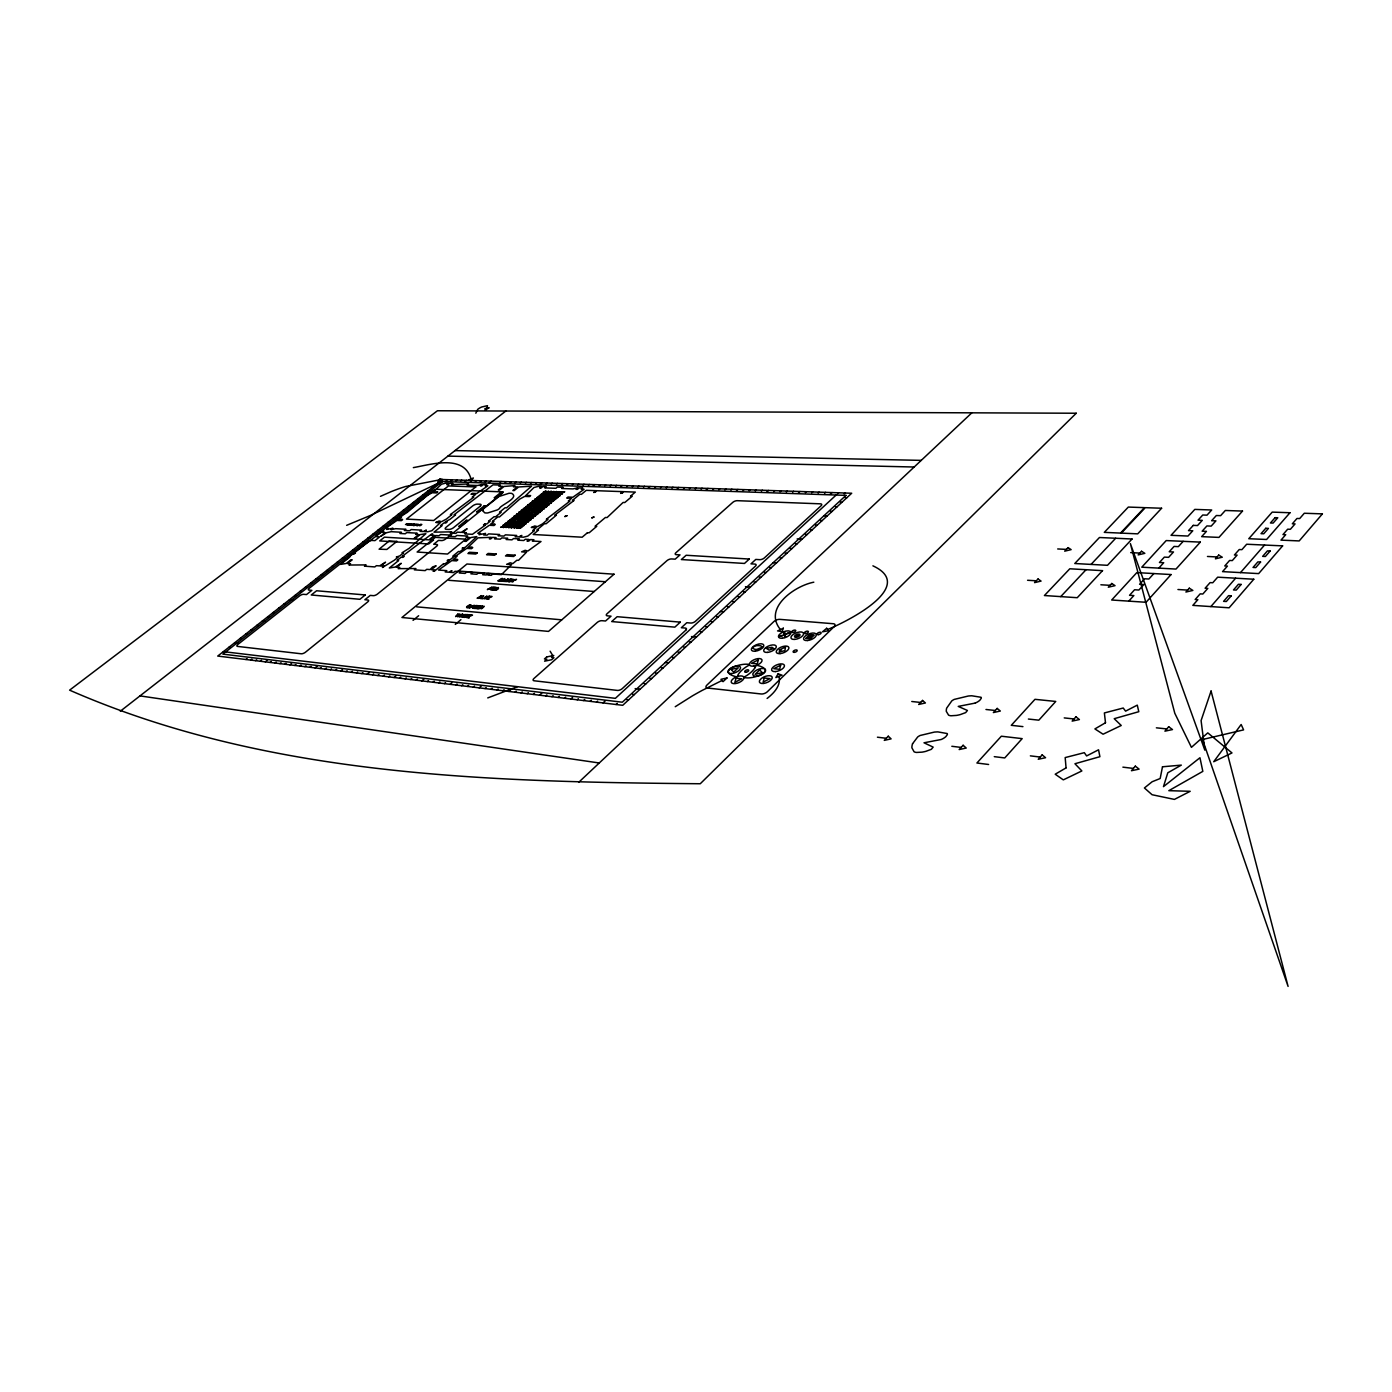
<?xml version="1.0" encoding="UTF-8"?>
<svg xmlns="http://www.w3.org/2000/svg" width="1392" height="1392" viewBox="0 0 1392 1392"><rect width="100%" height="100%" fill="white"/><g stroke="black" fill="none" stroke-linecap="round" stroke-linejoin="round"><path stroke-width="1.5" d="M471.331 605.572L470.305 605.955M467.451 607.051L470.078 605.468M755.978 665.567L755.09 667.638M737.325 676.529L738.23 674.441A23.473 10.823 -22.1 0 1 746.321 666.768L749.47 664.906M758.344 659.86L757.248 663.897L751.558 663.34L758.309 659.86M411.841 524.175L411.266 525.045M419.584 524.61L417.461 525.706L419.34 524.627M489.723 589.164L490.506 589.286M471.801 607.347L472.532 607.643M409.509 525.062L411.736 523.931M412.85 525.271L414.172 524.105M471.418 480.484L473.35 477.978L468.669 479.944L471.418 480.484L470.444 481.249M492.542 587.668L490.576 588.572M474.602 605.99L472.741 606.895M486.887 408.204L487.478 405.664L481.615 407.021A7.169 2.384 -23.4 0 0 477.734 409.352L475.82 413.215M1210.866 606.581L1235.626 578.202M1240.498 572.617L1264.545 545.055M501.59 580.186L499.815 581.003M480.936 597.516L479.039 598.351M1128.773 601.135L1133.836 595.567L1129.556 595.289L1134.584 589.756L1138.882 590.034L1143.893 584.518L1139.613 584.257L1144.607 578.776L1148.887 579.02L1153.846 573.556M1158.805 568.127L1163.712 562.716L1159.449 562.49L1164.356 557.113L1168.619 557.339L1173.491 551.98L1169.228 551.771L1174.082 546.43L1178.345 546.638L1183.165 541.331M1060.739 596.611L1086.056 569.711M1091.05 564.404L1115.671 538.252M497.762 588.555L496.422 589.564M578.654 782.356L971.825 412.832M616.117 704.509L617.282 703.43M844.144 493.916L845.118 493.029M603.014 702.908L605.346 700.768M830.102 494.369L832.051 492.577M836.14 495.047L615.368 698.349L225.678 651.908M837.584 493.708L838.558 492.803M596.507 702.125L597.673 701.063M824.586 493.255L825.56 492.368M590.051 701.342L591.217 700.28M818.131 493.046L819.105 492.159M583.613 700.559L584.779 699.497M811.71 492.82L812.684 491.933M577.21 699.776L578.376 698.714M805.307 492.611L806.281 491.724M564.508 698.227L565.674 697.183M792.622 492.176L793.597 491.289M570.842 699.01L572.599 697.427M798.469 492.838L799.93 491.515M558.209 697.462L559.375 696.418M786.306 491.968L787.298 491.08M551.945 696.713L553.111 695.652M780.042 491.741L781.016 490.871M545.699 695.948L546.865 694.904M773.795 491.533L774.77 490.663M533.327 694.434L534.493 693.407M761.389 491.115L762.364 490.245M539.504 695.2L541.819 693.112M766.609 492.194L768.558 490.454M527.185 693.703L528.351 692.659M755.247 490.906L756.221 490.036M521.078 692.955L522.244 691.928M749.105 490.697L750.079 489.827M508.95 691.476L510.69 689.945M736.455 490.715L737.917 489.427M515.005 692.207L516.154 691.18M743.015 490.489L743.989 489.636M502.93 690.745L504.095 689.719M730.904 490.088L731.879 489.218M496.944 690.014L498.11 689.005M724.884 489.88L725.858 489.027M485.06 688.57L486.226 687.561M712.93 489.479L713.905 488.627M490.993 689.301L492.142 688.274M718.898 489.671L719.873 488.818M479.161 687.857L481.475 685.838M706.022 490.123L707.971 488.418M467.451 686.43L468.617 685.421M695.217 488.87L696.191 488.018M473.297 687.143L474.463 686.134M701.098 489.079L702.073 488.227M461.639 685.734L462.805 684.725M689.371 488.679L690.345 487.826M455.863 685.021L457.028 684.029M683.542 488.47L684.516 487.635M444.396 683.629L445.544 682.637M671.971 488.087L672.945 487.252M450.121 684.325L451.843 682.828M677.26 488.696L678.722 487.444M438.689 682.933L439.855 681.941M666.229 487.896L667.203 487.061M427.379 681.558L428.545 680.566M654.814 487.496L655.789 486.678M433.034 682.237L434.182 681.262M660.504 487.705L661.478 486.869M485.008 597.777L487.043 596.072L484.66 597.464A7.169 2.836 -24.3 0 0 483.911 598.125M421.776 680.879L424.09 678.913M648.167 488.14L650.116 486.487M410.623 679.522L411.788 678.548M637.884 486.922L638.858 486.104M416.191 680.201L417.339 679.209M643.504 487.113L644.479 486.295M405.089 678.844L406.255 677.869M632.281 486.748L633.256 485.912M455.306 624.399L460.909 619.684M394.11 677.521L395.85 676.06M620.675 486.782L622.154 485.547M399.591 678.182L400.739 677.208M626.713 486.556L627.688 485.721M468.878 607.173L470.479 606.442L469.191 607.521A2.888 1.148 -24.6 0 1 466.703 607.521M388.664 676.843L389.812 675.886M615.647 486.173L616.621 485.356M503.365 581.299L502.251 580.742L504.844 578.55L501.05 581.125L506.74 581.56L508.637 578.811L503.504 581.317M486.452 597.725L488.975 596.228L487.287 597.655A7.064 2.784 -24.4 0 1 486.417 598.351L484.016 598.821M377.841 675.538L378.989 674.563M604.685 485.808L605.659 484.99M383.235 676.199L384.383 675.224M610.166 485.982L611.14 485.164M367.123 674.233L369.419 672.319M488.209 573.33L486.26 574.966L482.659 574.705L484.242 573.382L478.361 572.947L476.777 574.27L470.914 573.835L472.497 572.53L466.651 572.095L465.067 573.417L459.273 572.982L460.856 571.677L455.08 571.259L453.496 572.564L449.999 572.303L451.948 570.703L448.694 572.199L445.196 571.955L446.78 570.65L438.532 570.059L451.808 560.593L456.524 560.906L457.829 559.845L456.941 559.201L453.113 559.532L457.081 556.278L455.532 556.174L466.72 548.396L471.453 548.692L472.741 547.63L471.836 547.021L468.008 547.352L477.943 537.869L491.254 537.295L489.358 538.843L490.663 538.913L492.559 537.364L496.057 537.556L494.525 538.826L500.32 539.156L501.851 537.904L507.68 538.234L506.131 539.504L511.978 539.835L513.526 538.565L519.39 538.895L517.859 540.183L523.775 540.514L525.306 539.243L528.908 539.452L527.011 541.018L528.699 541.123L530.596 539.539L533.884 539.731L532.353 541.018L541.001 541.523L527.829 551.058L525.149 550.31L521.6 551.841L526.541 552.154L518.503 560.35L516.867 560.245L512.882 563.569L510.203 562.803L506.618 564.334L511.56 564.665L501.451 574.635L492.82 574.009L491.237 575.331L487.931 575.087L489.897 573.452M592.835 486.243L594.784 484.625M372.464 674.876L373.613 673.919M599.239 485.617L600.213 484.799M361.798 673.589L362.947 672.632M588.416 485.251L589.39 484.451M413.059 620.362L418.644 615.734M351.219 672.301L352.367 671.344M577.697 484.886L578.672 484.085M356.491 672.945L357.64 671.988M583.039 485.077L584.014 484.259M345.982 671.657L347.13 670.718M572.356 484.712L573.33 483.911M335.559 670.387L336.69 669.448M561.776 484.346L562.751 483.546M340.744 671.031L342.467 669.604M566.561 484.938L568.023 483.72M325.223 669.134L326.372 668.195M551.267 483.998L552.241 483.198M330.374 669.761L331.522 668.821M556.504 484.172L557.479 483.372M320.108 668.508L321.239 667.586M546.064 483.824L547.039 483.024M309.929 667.273L311.06 666.35M535.694 483.459L536.668 482.676M314.992 667.899L317.289 666.02M539.887 484.433L541.836 482.85M299.837 666.055L300.985 665.115M525.428 483.111L526.402 482.328M304.865 666.664L306.014 665.741M530.543 483.285L531.518 482.502M289.849 664.837L291.554 663.445M514.744 483.163L516.206 481.98M294.826 665.446L295.974 664.523M520.312 482.937L521.287 482.154M284.873 664.228L286.021 663.305M510.168 482.606L511.142 481.823M501.555 491.846L494.177 497.797L495.709 497.849L503.069 491.898L437.018 489.305A2.958 1.044 -24.2 0 0 433.138 490.767L376.954 534.998A3.028 1.079 -24.8 0 0 376.814 536.72L379.668 536.877L374.935 540.618L372.064 540.444A3.045 1.096 -24.9 0 0 368.114 541.94L309.25 588.259A3.115 1.131 -25.6 0 0 309.007 590.104L311.86 590.347L306.501 594.575L303.665 594.314A3.132 1.131 -25.7 0 0 299.628 595.846L237.893 644.426A3.202 1.183 -26.4 0 0 237.527 646.41L301.246 653.788A3.289 1.253 -26.1 0 0 305.492 652.187L367.732 601.918A3.202 1.218 -25.3 0 0 367.888 600.004L364.878 599.726L370.272 595.393L373.265 595.654A3.202 1.201 -25.2 0 0 377.423 594.088L436.67 546.221A3.115 1.148 -24.5 0 0 436.723 544.446L433.695 544.255L438.463 540.409L441.49 540.583A3.115 1.148 -24.4 0 0 445.562 539.052L502.042 493.429A3.045 1.114 -23.7 0 0 501.973 491.759M275.024 663.027L276.155 662.122M500.111 482.258L501.085 481.475M279.931 663.636L281.08 662.714M505.139 482.432L506.114 481.649M265.263 661.844L267.525 660.034M489.166 482.693L491.115 481.145M270.135 662.435L271.266 661.531M255.571 660.661L256.702 659.756M480.257 481.58L481.232 480.814M260.408 661.252L261.539 660.347M485.182 481.754L486.156 480.971M245.984 659.495L247.115 658.607M250.769 660.086L251.9 659.182M475.333 481.423L476.308 480.64M406.168 524.471L407.56 523.705L406.586 524.488M465.085 481.475L466.546 480.327M413.824 525.497L417.269 524.227L414.172 525.515M482.032 596.455L480.988 596.959M455.88 480.762L456.854 479.996M405.507 524.436L406.655 524.506M460.717 480.919L461.692 480.153M446.275 480.431L447.25 479.666M451.078 480.605L452.035 479.84M120.321 711.208L505.835 411.023M411.319 524.714L409.631 525.271M411.701 524.627L413.476 524.036M413.006 524.801L411.336 525.358M767.114 698.453C773.726 693.355 781.33 685.456 778.963 676.355M502.582 579.211L501.625 579.629M675.242 706.718L692.416 695.878A206.225 102.051 -22.2 0 1 702.055 690.467L721.996 680.497M743.833 677.225L747.034 675.364A23.246 10.631 -22.3 0 0 755.038 667.638M380.486 496.335L391.274 491.585A65.389 23.125 -24.6 0 1 405.542 486.521L439.054 479.962M827.596 629.497C846.545 621.876 917.606 586.432 872.906 565.831M438.41 483.094L369.889 515.684L346.643 525.323M787.524 633.238L787.454 633.273A2.245 1.009 -21.6 0 1 786.932 633.447M781.799 635.953L781.956 635.883A2.245 1.009 -21.7 0 1 782.478 635.709M487.739 697.914L517.424 686.674M975.235 703.082L958.235 706.405L967.423 710.477L965.683 712.6L960.289 714.583A22.081 10.962 -19.6 0 1 956.426 715.418L950.98 715.766A9.587 4.785 -19.7 0 1 948.561 715.123L946.299 711.364A31.964 15.921 -19.4 0 1 946.664 708.128L951.797 700.889A9.988 4.959 -19.6 0 1 954.216 699.41L968.31 696.017A51.278 25.822 -19.7 0 1 971.755 695.774L981.116 697.288A4.576 2.279 -19.4 0 1 981.203 698.384L979.829 700.263A9.483 4.715 -19.4 0 1 975.235 703.064M785.419 635.222L784.427 637.031M813.815 582.187C794.484 585.893 762.903 608.165 780.442 629.567M784.061 633.917L784.966 632.142M779.294 636.144L779.363 636.127A3.271 1.479 -21.7 0 0 780.042 635.866L782.93 635.274M731.131 669.43L738.299 667.777L733.741 672.127L731.113 669.465M413.337 467.625C431.363 464.441 464.006 454.018 471.018 478.952M511.195 579.437L510.325 579.611A2.332 0.922 -24.1 0 0 508.741 580.969M749.383 664.541C740.996 662.244 715.279 671.623 736.525 676.825M743.885 677.417A6.786 3.132 -22.4 0 1 735.028 683.629A6.786 3.132 -22.4 0 1 733.723 678.322A6.786 3.132 -22.4 0 1 743.885 677.417C752.463 680.253 778.424 670.3 756.761 665.272M455.01 450.59L921.26 460.369M447.946 456.106L914.179 467.016M437.627 483.32L438.828 483.355M845.17 497.692L846.823 497.744M432.773 487.13L433.956 487.183M840.281 502.216L841.934 502.286M427.883 490.976L429.084 491.011M835.374 506.758L837.027 506.827M422.994 494.821L424.177 494.873M830.45 511.316L832.103 511.386M418.07 498.684L420.454 498.771M823.855 515.84L827.161 515.98M413.146 502.547L414.329 502.599M820.532 520.504L822.185 520.573M408.204 506.444L409.387 506.497M815.538 525.115L817.191 525.202M403.228 510.342L404.411 510.394M810.527 529.76L812.18 529.83M398.251 514.257L399.434 514.309M805.498 534.424L807.151 534.493M1057.694 548.953L1066.394 549.388M1130.704 552.624L1139.857 553.076M1207.456 556.469L1217.06 556.957M393.24 518.189L396.807 518.363M797.146 538.93L802.105 539.174M388.229 522.122L389.412 522.191M795.371 543.785L797.024 543.872M414.224 524.071L415.529 524.14M413.789 525.497L412.902 525.41M383.2 526.089L384.383 526.141M790.273 548.5L791.926 548.587M378.137 530.056L379.32 530.126M785.158 553.233L786.811 553.337M373.073 534.041L374.257 534.11M780.025 557.983L781.678 558.088M367.975 538.025L370.342 538.182M773.221 562.664L776.527 562.873M1027.574 580.273L1036.309 580.795M1100.863 584.779L1110.05 585.336M1177.945 589.512L1187.62 590.104M499.345 581.003L497.762 580.882L502.251 578.324M362.86 542.045L364.06 542.114M769.689 567.553L771.342 567.658M357.744 546.064L358.927 546.151M764.486 572.373L766.139 572.477M352.594 550.118L353.777 550.188M759.266 577.21L760.919 577.315M347.426 554.173L348.609 554.242M754.012 582.065L755.665 582.187M499.763 580.551L500.354 579.82A4.924 1.931 -24.2 0 1 500.72 579.855M342.258 558.244L345.808 558.488M745.451 586.711L750.392 587.059M478.674 598.334L477.108 598.212L481.632 595.619M337.055 562.333L338.239 562.403M458.386 571.068L605.398 581.734M743.45 591.844L745.103 591.965M331.835 566.422L333.019 566.509M738.143 596.75L739.796 596.89M500.981 579.385L501.729 578.776M479.092 597.881L479.718 597.133M326.598 570.546L327.781 570.633M732.801 601.692L734.454 601.831M448.868 580.307L594.227 591.496M491.446 587.494L490.349 588.155A2.61 1.027 -24.3 0 0 490.819 588.172M497.292 587.963L495.361 589.756M321.343 574.67L322.509 574.757M727.442 606.651L729.095 606.79M489.497 588.555L487.357 589.599L491.933 587.041A4.159 1.636 -24.3 0 1 492.472 587.128M316.071 578.811L318.42 579.002M720.412 611.506L723.718 611.767M480.344 596.698L481.11 596.089M310.764 582.97L311.947 583.074M716.654 616.639L718.307 616.778M305.457 587.146L306.623 587.25M711.225 621.667L712.878 621.806M300.115 591.339L301.298 591.443M705.779 626.713L707.432 626.852M471.54 606.877L469.382 607.939L473.993 605.346A4.193 1.67 -24.5 0 1 474.533 605.433M294.773 595.55L295.939 595.654M700.298 631.777L701.951 631.933M416.643 606.842L561.759 619.84M473.506 605.798L472.41 606.477A2.645 1.044 -24.5 0 0 472.88 606.494M289.397 599.761L292.912 600.091M691.493 636.562L696.452 637.014M284.003 604.006L285.169 604.111M689.284 641.99L690.937 642.13M278.591 608.252L279.757 608.356M683.733 647.123L685.386 647.28M273.163 612.515L274.328 612.637M678.165 652.274L679.818 652.43M267.699 616.795L268.882 616.917M672.562 657.459L674.215 657.616M262.235 621.093L264.567 621.337M665.289 662.488L668.595 662.818M256.737 625.408L257.903 625.53M661.287 667.882L662.957 668.056M251.221 629.741L252.404 629.863M655.615 673.136L657.285 673.31M911.777 701.498L920.599 702.455M985.971 709.485L995.28 710.494M1064.236 717.907L1074.05 718.968M1156.369 727.825L1166.809 728.938M1028.392 719.038L1038.832 720.169L1055.728 701.446L1034.969 699.323L1011.288 725.319L1022.929 726.624M245.688 634.091L246.871 634.213M649.925 678.409L651.578 678.583M240.137 638.458L241.303 638.58M644.2 683.698L645.853 683.872M234.569 642.826L238.067 643.226M635.152 688.64L640.111 689.197M228.967 647.228L230.132 647.367M632.681 694.347L634.352 694.556M223.364 651.63L224.53 651.769M626.887 699.724L628.54 699.915M416.365 525.654L417.704 524.941M877.43 737.203L886.286 738.282M951.832 746.286L961.159 747.417M1030.358 755.856L1040.207 757.057M1122.892 767.149L1133.384 768.419M994.271 756.656L1004.746 757.944L1022.163 738.63L1001.353 736.211L976.923 763.007L988.598 764.486M139.983 695.896L599.239 762.99M508.828 581.247L510.847 580.986A2.227 0.87 -24.1 0 1 509.594 581.612M418.418 524.297L416.939 524.975M786.515 633.899L789.368 633.29A3.289 1.479 -21.6 0 1 790.047 633.029M550.118 651.195L552.607 655.336M466.581 607.312A2.558 1.009 -24.6 0 1 466.668 606.999A2.801 1.114 -24.6 0 1 469.713 605.033M469.678 605.12A2.68 1.061 -24.6 0 1 471.244 605.189M479.701 597.151A4.959 1.966 -24.5 0 1 480.083 597.185M498.44 587.563A3.915 1.549 -24.2 0 0 498.04 587.528L493.673 590.104L494.908 590.208A2.854 1.114 -24.2 0 0 496.265 590.086A3.254 1.288 -24.2 0 0 498.493 588.416M509.507 581.752A2.506 0.992 -24.1 0 1 507.889 581.16A2.506 0.992 -24.1 0 1 510.22 579.403M510.22 579.281A2.332 0.922 -24.1 0 1 512.43 579.333M512.36 579.751A2.332 0.922 -24.1 0 1 512.134 580.081M785.332 635.935A2.697 1.218 -21.7 0 1 784.914 637.449M787.75 633.325A2.697 1.218 -21.6 0 1 790.291 632.681M781.66 635.831A2.697 1.218 -21.7 0 1 779.12 636.475M784.079 633.221A2.697 1.218 -21.6 0 1 784.496 631.724M566.944 515.736L564.908 516.536L566.944 515.736M564.595 491.846L562.09 492.855L564.595 491.846M561.916 491.741L559.393 492.698L561.916 491.741M562.385 493.69L559.862 494.682L562.385 493.742M559.706 493.586L557.235 494.665L559.706 493.586M560.158 495.517L557.687 496.613L560.158 495.517M557.931 497.362L555.408 498.371L557.931 497.414M559.253 491.654L556.748 492.698L559.253 491.654M556.574 491.55L554.068 492.559L556.574 491.55M557.026 493.481L554.503 494.491L557.026 493.534M557.479 495.413L554.956 496.422L557.479 495.465M554.364 493.377L551.876 494.421L554.364 493.377M554.799 495.308L552.311 496.37L554.799 495.308M555.251 497.257L552.728 498.266L555.251 497.257M555.686 499.206L553.163 500.215L555.686 499.206M552.572 497.153L550.049 498.162L552.572 497.205M553.024 499.102L550.484 500.111L553.007 499.154M553.459 501.05L550.936 502.06L553.459 501.103M553.912 491.446L551.406 492.455L553.877 491.62M550.345 498.997L547.822 499.902L550.345 498.997M550.78 500.946L548.239 501.851L550.78 500.946M551.267 491.359L548.744 492.298L551.267 491.359M551.215 502.912L548.744 503.991L551.215 502.912M551.702 493.273L549.179 494.23L551.702 493.273M552.137 495.221L549.614 496.213L552.137 495.221M548.535 502.79L546.029 503.834L548.5 502.964M549.04 493.186L546.551 494.23L549.04 493.186M548.97 504.757L546.447 505.766L548.97 504.809M549.475 495.117L547.021 496.196L549.475 495.117M549.91 497.048L547.439 498.127L549.91 497.048M546.812 495.013L544.307 496.004L546.812 495.065M546.725 506.618L544.237 507.715L546.725 506.618M547.247 496.944L544.742 497.936L547.247 496.996M547.682 498.893L545.159 499.885L547.682 498.945M548.1 500.842L545.612 501.886L548.065 500.998M548.622 491.254L546.099 492.159L548.57 491.428M544.481 508.48L541.94 509.489L544.481 508.532M545.02 498.771L542.515 499.832L545.02 498.771M545.438 500.72L542.95 501.781L545.438 500.72M545.977 491.167L543.454 492.055L545.977 491.167M545.873 502.686L543.367 503.73L545.873 502.686M546.395 493.081L543.872 494.038L546.395 493.081M546.29 504.652L543.785 505.696L546.29 504.652M543.211 502.564L540.74 503.66L543.158 502.738M543.75 492.977L541.244 493.969L543.715 493.151M543.628 504.53L541.123 505.574L543.593 504.704M544.168 494.908L541.662 495.9L544.168 494.908M544.046 506.497L541.523 507.506L544.046 506.549M544.585 496.84L542.08 497.831L544.585 496.84M540.966 504.409L538.426 505.313L540.966 504.409M541.523 494.804L539.052 495.848L541.523 494.856M541.384 506.375L538.843 507.384L541.384 506.375M541.94 496.735L539.435 497.727L541.94 496.787M541.801 508.358L539.261 509.368L541.801 508.358M542.358 498.667L539.852 499.676L542.358 498.719M542.219 510.342L539.678 511.351L542.219 510.342M542.776 500.615L540.27 501.625L542.776 500.615M539.296 496.631L536.842 497.71L539.296 496.631M539.122 508.237L536.599 509.246L539.122 508.289M539.713 498.562L537.26 499.641L539.713 498.562M539.539 510.22L536.999 511.229L539.539 510.272M540.131 500.511L537.608 501.416L540.131 500.511M539.957 512.204L537.416 513.161L539.957 512.256M540.548 502.46L538.008 503.365L540.548 502.46M536.877 510.098L534.389 511.195L536.877 510.098M537.486 500.407L535.015 501.485L537.434 500.563M537.295 512.082L534.772 513.143L537.295 512.082M537.886 502.355L535.363 503.347L537.851 502.512M537.695 514.066L535.154 515.075L537.66 514.24M538.304 504.304L535.833 505.383L538.252 504.478M538.721 506.27L536.233 507.349L538.669 506.444M535.033 513.944L532.51 515.005L535.015 513.996M535.642 504.2L533.153 505.244L535.642 504.2M535.433 515.945L532.91 517.006L535.433 515.945M536.059 506.149L533.588 507.245L536.059 506.149M536.459 508.115L533.989 509.211L536.459 508.115M537.068 498.458L534.563 499.45L537.068 498.51M533.397 506.044L530.874 507.036L533.362 506.201M533.171 517.824L530.613 518.833L533.153 517.876M533.797 508.01L531.326 509.089L533.762 508.167M534.215 509.977L531.674 510.986L534.215 510.029M534.841 500.285L532.318 501.294L534.841 500.285M534.615 511.96L532.075 512.969L534.615 512.012M535.241 502.234L532.718 503.243L535.241 502.234M530.891 519.703L528.368 520.765L530.891 519.703M531.553 509.855L529.03 510.864L531.553 509.855M531.953 511.838L529.43 512.882L531.953 511.838M532.597 502.129L530.143 503.208L532.562 502.303M532.353 513.822L529.83 514.883L532.353 513.822M532.997 504.078L530.474 505.087L532.997 504.078M532.753 515.823L530.213 516.832L532.718 515.997M529.291 511.717L526.768 512.726L529.291 511.717M529.691 513.7L527.15 514.709L529.691 513.752M530.352 503.974L527.829 504.913L530.352 503.974M530.091 515.684L527.533 516.658L530.091 515.684M530.752 505.922L528.229 506.879L530.752 505.922M530.491 517.685L527.951 518.694L530.491 517.685M531.152 507.889L528.629 508.898L531.152 507.889M527.429 515.562L524.888 516.571L527.429 515.562M528.107 505.801L525.602 506.81L528.073 505.975M527.812 517.563L525.271 518.572L527.777 517.737M528.508 507.767L525.985 508.776L528.455 507.941M528.212 519.564L525.671 520.573L528.212 519.564M528.89 509.733L526.42 510.829L528.856 509.907M528.612 521.582L526.054 522.539L528.612 521.582M525.149 517.424L522.609 518.398L525.149 517.424M525.863 507.645L523.357 508.706L525.863 507.645M525.55 519.442L523.061 520.538L525.55 519.442M526.246 509.611L523.723 510.568L526.246 509.611M525.932 521.443L523.392 522.452L525.932 521.443M526.646 511.595L524.105 512.5L526.646 511.595M526.333 523.462L523.775 524.471L526.333 523.514M527.029 513.578L524.506 514.588L527.029 513.578M523.27 521.304L520.73 522.331L523.27 521.374M523.984 511.473L521.461 512.482L523.949 511.647M523.653 523.322L521.165 524.436L523.653 523.322M524.384 513.457L521.861 514.501L524.332 513.631M524.053 525.358L521.513 526.42L524.053 525.358M524.767 515.44L522.226 516.449L524.767 515.492M521.739 513.335L519.216 514.379L521.739 513.335M521.374 525.219L518.816 526.228L521.374 525.271M522.122 515.318L519.634 516.397L522.122 515.318M521.756 527.237L519.216 528.299L521.756 527.237M522.505 517.302L519.982 518.363L522.505 517.302M522.887 519.303L520.399 520.399L522.835 519.477M523.601 509.507L521.095 510.499L523.566 509.663M519.077 527.098L516.519 528.125L519.077 527.098M519.842 517.18L517.319 518.189L519.842 517.232M520.225 519.181L517.702 520.225L520.225 519.181M520.608 521.182L518.12 522.278L520.608 521.182M521.356 511.351L518.833 512.36L521.356 511.351M520.991 523.201L518.433 524.21L520.991 523.201M517.58 519.042L515.057 520.103L517.58 519.042M517.946 521.043L515.458 522.139L517.911 521.217M518.329 523.061L515.806 524.123L518.329 523.114M519.094 513.213L516.571 514.205L519.094 513.265M518.694 525.08L516.171 526.141L518.694 525.08M519.46 515.179L516.954 516.241L519.425 515.353M515.666 522.922L513.143 523.984L515.666 522.922M516.032 524.941L513.491 525.95L516.032 524.993M516.832 515.057L514.292 516.014L516.832 515.057M516.415 526.959L513.857 527.986L516.415 527.011M517.198 517.041L514.675 518.05L517.198 517.041M513.387 524.801L510.829 525.758L513.387 524.854M513.752 526.82L511.195 527.829L513.752 526.82M514.553 516.919L512.082 518.015L514.518 517.093M514.918 518.92L512.395 519.929L514.918 518.972M515.301 520.921L512.743 521.878L515.301 520.921M512.291 518.781L509.803 519.877L512.291 518.781M512.656 520.782L510.116 521.791L512.656 520.782M513.022 522.783L510.481 523.792L513.004 522.835M510.011 520.643L507.471 521.652L510.011 520.712M510.377 522.661L507.819 523.618L510.377 522.661M510.725 524.662L508.184 525.619L510.725 524.662M511.09 526.681L508.55 527.69L511.055 526.855M508.08 524.523L505.592 525.619L508.045 524.697M508.445 526.541L505.888 527.498L508.445 526.594M505.801 526.402L503.312 527.498L505.801 526.402M507.732 522.522L505.209 523.566L507.732 522.522M505.453 524.401L502.93 525.445L505.453 524.401M503.156 526.263L500.668 527.359L503.121 526.437M482.624 510.568L484.712 512.813A13.502 4.959 -23.8 0 0 487.705 512.952L497.379 509.907A7.778 2.854 -23.8 0 0 499.484 508.48C499.867 505.348 519.982 497.849 511.734 493.412A13.485 4.924 -23.7 0 0 508.88 493.307L498.98 496.509L484.694 507.802A7.76 2.854 -23.8 0 0 483.25 509.263L482.624 510.568M798.399 635.344L796.154 636.127L798.399 635.344M785.923 634.213L783.505 635.065L785.923 634.265M785.471 647.036L784.914 650.603L779.05 652.065L780.947 650.238L779.207 650.081L785.471 647.036M396.911 541.384L386.854 549.44L379.094 549.196L389.116 541.001L396.911 541.384M622.694 492.716L620.658 493.36L622.694 492.716M593.914 517.041L591.878 517.841L593.914 517.041M595.706 491.741L593.705 492.49L595.689 491.776M1162.494 766.783L1160.162 778.528L1152.141 781.747L1144.415 787.976L1152.089 794.728L1174.413 799.408L1190.195 791.3L1168.828 790.673L1202.827 771.377L1199.956 757.735L1163.468 786.654L1167.784 772.804L1181.321 765.113L1162.494 766.783M762.364 647.21L756.883 649.42A10.283 4.646 -21.9 0 1 754.116 649.09C750.358 647.367 756.378 645.14 758.222 645.61A10.301 4.681 -22.1 0 1 760.989 645.923L762.364 647.21M780.668 665.185L779.624 669.291L773.813 668.699L780.634 665.185M764.208 678.008L763.129 682.15L770.02 678.617L764.208 678.008M736.02 678.217L734.872 682.324L741.727 678.809L736.02 678.217M912.56 743.728L912.334 744.459A32.399 16.426 -19.9 0 0 911.899 747.817L914.074 751.767A9.727 4.942 -20.3 0 0 916.493 752.446L921.974 752.15A22.376 11.31 -20.2 0 0 925.871 751.332L931.352 749.314L933.162 747.121L924.01 742.789L941.183 739.5A9.622 4.855 -20 0 0 945.864 736.612L947.291 734.68A4.628 2.349 -19.9 0 0 947.221 733.549L937.843 731.879A51.991 26.639 -20.3 0 0 934.38 732.088L920.129 735.481A10.127 5.116 -20.2 0 0 917.676 736.977L912.56 743.728M1211.075 691.041L1201.087 720.586L1204.828 750.131L1130.374 543.576L1174.796 713.261L1191.43 747.347L1207.786 732.871L1231.99 752.933L1213.72 761.737L1241.159 724.501L1243.595 729.878L1202.514 739.517L1288.087 986.406L1211.075 691.041M514.066 580.325L512.552 581.995L513.126 580.69C506.827 584.536 516.797 576.549 512.882 580.394L516.536 579.385L514.066 580.325M783.331 628.21L782.06 631.603L777.571 630.924L783.331 628.21M482.624 606.094L481.841 607.991C488.435 602.301 478.604 612.793 481.458 607.051L478.726 608.774L482.624 606.094M778.128 673.815L775.866 677.556L782.06 675.172L778.128 673.815M507.558 579.385L505.94 580.342L507.558 579.385M409.77 523.827L408.935 524.819C412.537 521.965 406.847 527.133 409.109 524.227C404.324 527.098 411.284 521.948 407.873 524.767L409.77 523.827M1135.333 766.139L1131.452 770.716L1139.091 769.115L1135.333 766.139M1168.688 726.728L1164.93 731.165L1172.482 729.565L1168.688 726.728M1322.4 513.874L1299.188 540.931L1280.988 540.131L1285.703 534.702L1282.989 534.58L1287.687 529.186L1290.384 529.291L1295.047 523.914L1292.333 523.81L1296.979 518.468L1299.676 518.572L1304.304 513.248L1322.4 513.874M1253.792 579.229L1229.119 607.799L1192.84 605.381L1197.851 599.691L1195.171 599.517L1200.165 593.862L1202.845 594.019L1207.804 588.381L1205.124 588.224L1210.083 582.604L1212.745 582.761L1217.669 577.175L1253.792 579.229M1282.624 545.873L1258.664 573.608L1222.559 571.625L1227.431 566.092L1224.769 565.952L1229.606 560.454L1232.285 560.593L1237.105 555.112L1234.443 554.973L1239.245 549.527L1241.908 549.649L1246.675 544.237L1282.624 545.873M1231.294 595.793L1226.335 601.518L1223.603 601.344L1228.562 595.637L1231.294 595.793M1241.159 584.431L1236.235 590.104L1233.503 589.947L1238.428 584.275L1241.159 584.431M1260.578 562.037L1255.758 567.588L1253.044 567.449L1257.863 561.898L1260.578 562.037M1270.165 551.006L1265.38 556.504L1262.666 556.365L1267.451 550.867L1270.165 551.006M459.464 614.69L457.637 616.795L462.422 614.185L458.995 616.012L459.899 613.959L457.046 615.786L458.142 613.802L455.619 616.604L459.464 614.69M1289.966 512.743L1266.598 539.487L1248.781 538.721L1272.218 512.117L1289.966 512.743M1265.763 528.299L1261.048 533.658L1263.727 533.78L1268.425 528.403L1265.763 528.299M1275.107 517.667L1270.444 522.974L1273.106 523.079L1277.769 517.772L1275.107 517.667M1042.173 754.864L1038.258 759.266L1045.566 757.718L1042.173 754.864M1075.946 716.828L1072.153 721.108L1079.392 719.542L1075.946 716.828M1189.307 588.19L1185.914 592.035L1192.857 590.434L1189.307 588.19M1218.713 555.095L1215.407 558.818L1222.28 557.218L1218.713 555.095M1242.517 511.073L1218.957 537.399L1201.661 536.651L1206.446 531.361L1202.149 531.187L1206.916 525.932L1211.197 526.106L1215.912 520.869L1211.632 520.712L1216.347 515.51L1220.627 515.666L1225.308 510.481L1242.517 511.073M1171.072 574.548L1146.051 602.284L1111.686 600.004L1136.829 572.599L1171.072 574.548M1200.322 542.114L1175.996 569.067L1141.788 567.188L1166.218 540.566L1200.322 542.114M1193.275 525.376L1188.507 530.613L1192.77 530.787L1187.985 536.042L1171.037 535.311L1194.806 509.402L1211.684 509.994L1206.986 515.162L1202.74 515.005L1198.025 520.173L1202.27 520.347L1197.52 525.55L1193.275 525.376M1111.773 583.474L1108.31 587.198L1115.027 585.649L1111.773 583.474M1141.527 551.267L1138.169 554.903L1144.816 553.337L1141.527 551.267M963.125 745.277L959.175 749.557L966.222 748.043L963.125 745.277M997.194 708.406L993.366 712.565L1000.326 711.034L997.194 708.406M1102.516 570.65L1077.251 597.707L1044.418 595.532L1069.787 568.789L1102.516 570.65M1132.044 539L1107.493 565.309L1074.781 563.516L1099.454 537.503L1132.044 539M1161.607 508.237L1137.716 533.849L1121.326 533.119L1145.268 507.662L1161.607 508.237M1144.468 507.645L1120.525 533.084L1104.308 532.37L1128.32 507.071L1144.468 507.645M440.272 478.691L437.836 481.232L442.482 479.509L851.695 493.238L622.729 705.309L217.726 656.067L442.482 479.509L440.272 478.691M1038.049 578.985L1034.569 582.622L1041.059 581.09L1038.049 578.985M1068.082 547.63L1064.706 551.162L1071.127 549.631L1068.082 547.63M888.27 736.211L884.285 740.37L891.089 738.874L888.27 736.211M922.531 700.437L918.668 704.474L925.402 702.96L922.531 700.437M1076.242 413.233L700.263 783.748C488.174 781.817 267.038 776.632 69.6 690.154L437.436 410.762L1076.242 413.233M834.243 626.522L767.375 691.72A4.646 2.175 -22.1 0 1 761.215 693.982L707.501 688.031A4.559 2.088 -22.7 0 1 706.91 685.09L773.9 621.528A4.437 1.984 -21.7 0 1 779.764 619.353L833.373 623.738A4.524 2.053 -21.1 0 1 834.243 626.522M811.275 634.839L807.36 638.632L805.69 638.476L809.605 634.7L811.275 634.839M812.528 634.943L808.613 638.737L810.283 638.893L814.198 635.1L812.528 634.943M759.667 669.952L755.108 674.337L762.364 672.667L759.667 669.952M773.639 648.411L769.167 650.151L766.296 648.324L772.142 647.315L771.22 648.185L773.639 648.411M727.007 677.956L723.04 681.662L720.952 679.313L727.007 677.956M845.971 495.378L622.328 702.212L222.877 654.136L442.43 481.493L845.971 495.378M685.664 630.315L622.276 688.605A3.724 1.67 -23.7 0 1 617.352 690.415L534.11 680.775A3.619 1.549 -24.4 0 1 533.989 678.461L597.255 622.415A3.515 1.479 -23.5 0 1 601.883 620.693L605.555 621.006L611.018 616.169L607.347 615.838A3.515 1.479 -23.4 0 1 607.069 613.715L666.994 560.628A3.428 1.409 -22.6 0 1 671.518 558.94L675.19 559.166L680.009 554.886L676.338 554.677A3.41 1.392 -22.4 0 1 675.955 552.694L732.818 502.338A3.341 1.34 -21.7 0 1 737.221 500.685L820.48 503.834A3.445 1.427 -20.9 0 1 821.123 505.731L764.365 557.931A3.532 1.496 -21.6 0 1 759.684 559.671L755.786 559.427L750.984 563.847L754.882 564.091A3.532 1.496 -21.7 0 1 755.421 566.161L695.495 621.267A3.619 1.583 -22.6 0 1 690.71 623.042L686.795 622.711L681.332 627.722L685.229 628.053A3.637 1.583 -22.7 0 1 685.664 630.315M680.305 622.137L674.842 627.148L611.697 621.563L617.161 616.691L680.305 622.137M749.296 559.045L744.494 563.447L681.349 559.549L686.152 555.269L749.296 559.045M546.708 656.954L544.446 658.938L546.847 659.199L544.603 661.183L551.684 659.721L553.946 657.72L551.528 657.459L553.772 655.475L546.708 656.954M614.029 574.2L548.518 631.411L401.94 617.509L466.946 564.004L614.029 574.2M587.476 532.701L582.169 537.208L533.188 534.493L538.495 530.091L536.877 530.004L544.481 523.688L546.099 523.757L556.4 515.179L554.782 515.11L574.061 500.476L572.443 500.424L579.838 494.264L581.456 494.334L586.258 490.332L635.309 492.089L630.506 496.178L632.194 496.248L624.782 502.529L623.094 502.46L607.103 517.546L605.416 517.476L595.08 526.228L596.768 526.315L589.164 532.788L587.476 532.701M467.068 614.603L464.754 617.439L469.643 614.846L467.068 614.603M476.934 606.773L473.872 607.834L475.142 608.461L472.671 608.234L475.907 605.503L478.326 605.729L475.316 606.634L476.934 606.773M489.671 596.281L486.452 598.995L488.94 599.204L487.67 598.595L492.089 596.489L489.671 596.281M478.935 605.781L475.699 608.495L478.187 608.722L476.917 608.095L481.354 605.99L478.935 605.781M470.078 614.881L466.807 617.63L469.295 617.857L468.025 617.23L472.497 615.107L470.078 614.881M826.691 628.279L822.498 631.811L828.501 630.733L826.691 628.279M483.546 595.828L480.379 598.49L482.693 598.682L481.58 598.09L483.546 595.828M493.829 587.198L490.645 589.86L493.116 590.069L491.846 589.477L496.248 587.389L493.829 587.198M462.736 614.22L459.482 616.952L462.875 615.925C458.542 620.171 468.773 611.68 463.432 615.473L462.127 615.351L462.736 614.22M466.007 614.516L462.736 617.265L466.007 614.516M515.162 555.182L513.613 556.487L505.505 555.965L507.071 554.66L515.162 555.182M533.971 527.603L531.292 527.464L534.789 525.967L537.434 526.663L542.445 523.931L547.978 519.32L546.36 519.251L569.937 501.085L568.319 501.016L571.625 498.266L566.735 498.075L567.971 497.048L572.86 497.24L584.101 489.305L581.264 489.201L582.743 487.983L579.229 487.861L577.419 489.358L576.01 489.305L577.819 487.809L572.965 488.905L561.672 488.505L563.151 487.287L557.339 487.078L555.878 488.296L544.742 487.896L546.221 486.695L542.863 486.574L541.053 488.053L539.644 488L541.453 486.521L538.147 486.417L533.954 487.513L525.898 495.413L530.613 495.587L529.378 496.596L524.662 496.405L519.808 499.049L499.45 516.971L497.901 516.884L492.385 521.391L493.934 521.478L490.558 524.227L494.351 523.879L495.256 524.471L494.003 525.515L489.288 525.271L477.787 533.293L480.536 533.449L479.022 534.685L485.564 533.414L483.685 534.946L487.043 535.137L488.575 533.884L499.641 534.511L498.11 535.763L503.904 536.094L505.435 534.841L516.71 535.468L515.179 536.738L518.555 536.929L521.843 535.433L519.947 536.999L523.462 537.208L527.812 536.094L534.389 530.63L532.771 530.543L536.164 527.707L533.971 527.603M496.109 553.964L494.543 555.251L486.574 554.729L488.14 553.442L496.109 553.964M477.334 552.763L475.786 554.033L467.938 553.529L469.504 552.259L477.334 552.763M443.596 563.69L434.269 571.294L433.103 571.207L434.687 569.92L431.346 569.676L436.131 565.778L432.634 566.909L430.058 569.572L426.735 569.328L425.152 570.616L414.364 569.833L415.93 568.545L398.164 568.632L399.73 567.362L396.494 567.136L401.261 563.308L395.258 567.049L389.325 567.988L398.599 560.541L397.12 560.437L401.087 557.252L402.932 557.374L404.219 556.33L402.392 556.208L431.694 534.006L432.825 534.076L431.294 535.294L434.53 535.485L429.884 539.209L435.783 535.555L439.037 535.746L440.568 534.511L451.252 535.12L449.72 536.355L455.288 536.686L456.82 535.45L467.66 536.059L466.111 537.312L469.452 537.503L464.789 541.297L466.076 541.384L470.74 537.573L476.795 536.599L465.363 547.282L462.161 548.222L464.075 548.344L460.091 551.58L458.542 551.476L452.852 556.139L454.401 556.243L450.434 559.48L447.215 560.402L449.129 560.541L445.144 563.795L443.596 563.69M465.815 539.156L447.563 554.033L417.113 552.032L435.348 537.364L465.815 539.156M484.799 523.931L483.494 524.993L485.408 525.097L472.41 534.319L464.858 533.902L466.39 532.666L462.492 532.44L467.12 528.699L461.222 532.37L457.359 532.162L455.828 533.397L450.277 533.066L451.791 531.848L434.008 532.162L442.064 525.689L440.568 525.619L443.926 522.922L445.771 523.027L447.058 521.983L445.214 521.896L450.068 519.268L455.584 514.849L454.088 514.779L493.012 484.834L500.389 485.095L498.928 486.278L502.756 486.417L498.319 489.984L499.571 490.036L504.026 486.452L514.918 485.599L513.457 486.782L517.319 486.939L512.882 490.541L514.153 490.593L518.607 486.974L531.553 486.191L506.584 507.836L505.035 507.767L499.554 512.239L501.103 512.308L495.604 516.78L494.056 516.71L488.522 521.217L490.071 521.287L486.695 524.036L484.799 523.931M480.136 506.253L453.618 527.62A3.706 1.357 -24.2 0 1 448.763 529.447L446.171 529.308A3.706 1.357 -24.3 0 1 446.171 527.22L472.671 505.922A3.671 1.34 -23.9 0 1 477.456 504.113L480.066 504.217A3.671 1.34 -23.9 0 1 480.136 506.253M466.303 520.295L458.734 526.402L460.247 526.472L467.816 520.364L466.303 520.295M484.051 505.975L476.569 511.995L478.082 512.065L485.564 506.044L484.051 505.975M365.278 594.958L359.902 599.291L311.251 594.993L316.61 590.765L365.278 594.958M433.451 540.113L428.684 543.941L379.72 540.914L384.453 537.173L433.451 540.113M437.245 522.539L440.255 522.696L431.833 530.717L427.709 531.779L424.525 531.605L426.404 530.108L423.255 531.535L420.071 531.361L421.585 530.143L411.214 529.552L409.683 530.77L404.341 530.474L405.872 529.256L395.624 528.682L391.03 529.708L392.909 528.229L386.698 529.465L388.211 528.281L385.688 528.125L396.998 520.434L401.348 520.66L402.601 519.668L401.801 519.112L398.251 519.442L401.609 516.815L400.183 516.728L407.108 512.482L427.431 495.291L432.164 492.751L436.514 492.925L437.749 491.968L433.382 491.794L441.508 484.207L445.492 483.163L448.572 483.268L446.78 484.677L448.05 484.729L449.842 483.302L452.939 483.424L451.478 484.573L468.582 483.964L467.12 485.129L477.56 485.495L482.206 484.451L480.397 485.878L481.684 485.93L483.494 484.486L486.678 484.607L485.216 485.773L487.844 485.86L476.76 493.481L472.253 493.307L471.035 494.282L475.542 494.456L472.236 497.101L473.732 497.17L450.399 514.588L451.895 514.657L446.38 519.077L441.525 521.687L439.124 521.026L435.766 522.452L437.245 522.539M384.001 566.231L382.435 567.484L394.301 560.245L398.147 557.165L396.32 557.044L399.695 555.93L403.523 552.868L402.027 552.763L409.196 548.309L425.9 533.675L420.036 534.65L415.39 538.356L414.172 538.286L418.801 534.58L415.616 534.389L417.13 533.171L406.777 532.579L405.246 533.78L399.904 533.484L401.435 532.266L391.204 531.674L386.558 532.701L380.729 536.285L385.358 532.631L382.261 532.457L383.792 531.257L382.713 531.205L353.707 552.815L355.465 552.92L353.916 554.138L352.159 554.033L348.331 557.026L349.757 557.131L340.518 564.404L346.26 563.464L350.993 559.741L352.193 559.828L347.443 563.551L350.558 563.777L348.974 565.03L366.061 564.908L364.495 566.161L374.831 566.927L376.397 565.674L379.581 565.9L385.567 562.194L380.799 565.987L384.001 566.231M475.786 486.922L433.695 520.504L406.481 519.094L448.502 485.93L475.786 486.922M420.715 524.419L419.688 525.811L421.828 524.471L420.715 524.419M442.43 481.493L438.497 484.016L438.323 482.189L442.43 481.493M488.87 407.856L485.164 410.188L484.921 408.569L488.87 407.856M1066.063 767.897L1055.206 774.213L1063.314 779.868L1081.862 770.942L1074.937 763.738L1099.906 756.691L1098.549 749.801L1086.613 755.943L1084.316 752.672L1065.176 757.579L1066.063 767.897M1105.492 722.761L1094.895 728.921L1103.073 734.21L1121.239 725.493L1114.209 718.69L1138.795 711.695L1137.281 705.135L1125.589 711.138L1123.222 708.023L1104.378 712.948L1105.492 722.761M807.499 640.529A6.734 3.062 -21.3 0 0 816.251 634.474A6.734 3.062 -21.3 0 0 806.072 635.378A6.734 3.062 -21.3 0 0 807.499 640.529M818.305 634.648A2.175 0.992 -21.2 0 0 821.141 632.699A2.175 0.992 -21.2 0 0 817.835 632.995A2.175 0.992 -21.2 0 0 818.305 634.648M775.501 671.57A6.821 3.149 -21.8 0 0 784.427 665.393A6.821 3.149 -21.8 0 0 774.196 666.229A6.821 3.149 -21.8 0 0 775.501 671.57M767.479 652.413A6.699 3.045 -21.9 0 0 776.284 646.375A6.699 3.045 -21.9 0 0 766.244 647.245A6.699 3.045 -21.9 0 0 767.479 652.413M805.585 633.551A2.158 0.974 -21.4 0 0 808.404 631.603A2.158 0.974 -21.4 0 0 805.133 631.898A2.158 0.974 -21.4 0 0 805.585 633.551M794.815 639.398A6.699 3.045 -21.5 0 0 803.549 633.377A6.699 3.045 -21.5 0 0 793.44 634.282A6.699 3.045 -21.5 0 0 794.815 639.398M757.091 676.147A6.803 3.132 -22.1 0 0 765.548 669.796A6.803 3.132 -22.1 0 0 755.09 671.083A6.803 3.132 -22.1 0 0 757.091 676.147M745.955 672.266A2.175 1.009 -22.2 0 0 748.687 670.231A2.175 1.009 -22.2 0 0 745.346 670.648A2.175 1.009 -22.2 0 0 745.955 672.266M796.189 637.31A2.941 1.34 -21.5 0 0 800.017 634.665A2.941 1.34 -21.5 0 0 795.598 635.065A2.941 1.34 -21.5 0 0 796.189 637.31M794.327 652.361A2.175 1.009 -21.6 0 0 797.181 650.395A2.175 1.009 -21.6 0 0 793.892 650.673A2.175 1.009 -21.6 0 0 794.327 652.361M763.651 683.437A6.838 3.184 -22 0 0 772.142 677.034A6.838 3.184 -22 0 0 761.598 678.322A6.838 3.184 -22 0 0 763.651 683.437M782.234 638.267A6.664 3.01 -21.6 0 0 790.952 632.299A6.664 3.01 -21.6 0 0 780.929 633.186A6.664 3.01 -21.6 0 0 782.234 638.267M792.97 632.455A2.158 0.974 -21.5 0 0 795.772 630.524A2.158 0.974 -21.5 0 0 792.535 630.82A2.158 0.974 -21.5 0 0 792.97 632.455M753.577 666.107A6.734 3.08 -22.1 0 0 761.963 659.843A6.734 3.08 -22.1 0 0 751.61 661.148A6.734 3.08 -22.1 0 0 753.577 666.107M780.059 653.614A6.734 3.08 -21.7 0 0 788.881 647.541A6.734 3.08 -21.7 0 0 778.754 648.411A6.734 3.08 -21.7 0 0 780.059 653.614M755.125 651.23A6.664 3.028 -22 0 0 763.79 645.175A6.664 3.028 -22 0 0 753.751 646.149A6.664 3.028 -22 0 0 755.125 651.23M731.705 673.554A6.734 3.08 -22.3 0 0 740.509 667.412A6.734 3.08 -22.3 0 0 730.435 668.334A6.734 3.08 -22.3 0 0 731.705 673.554"/></g></svg>
